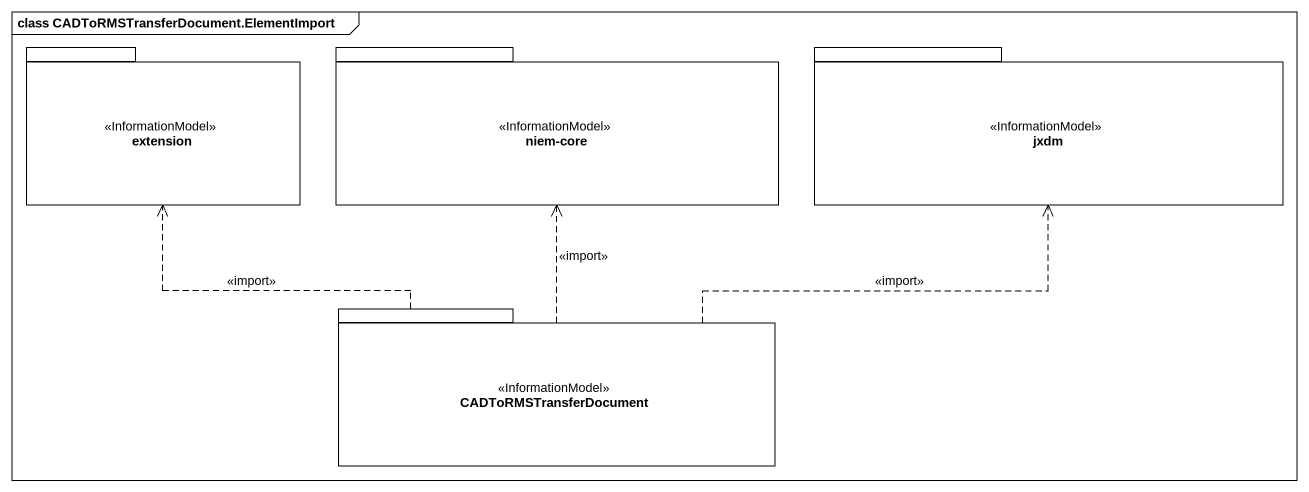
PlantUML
@startuml
mainframe class CADToRMSTransferDocument.ElementImport
package extension <<InformationModel>> {
}
package "niem-core" as niem_core <<InformationModel>> {
}
package jxdm <<InformationModel>> {
}
package CADToRMSTransferDocument <<InformationModel>> {
}
CADToRMSTransferDocument .up.> extension : <<import>>
CADToRMSTransferDocument .up.> niem_core : <<import>>
CADToRMSTransferDocument .right.> jxdm : <<import>>
@enduml
